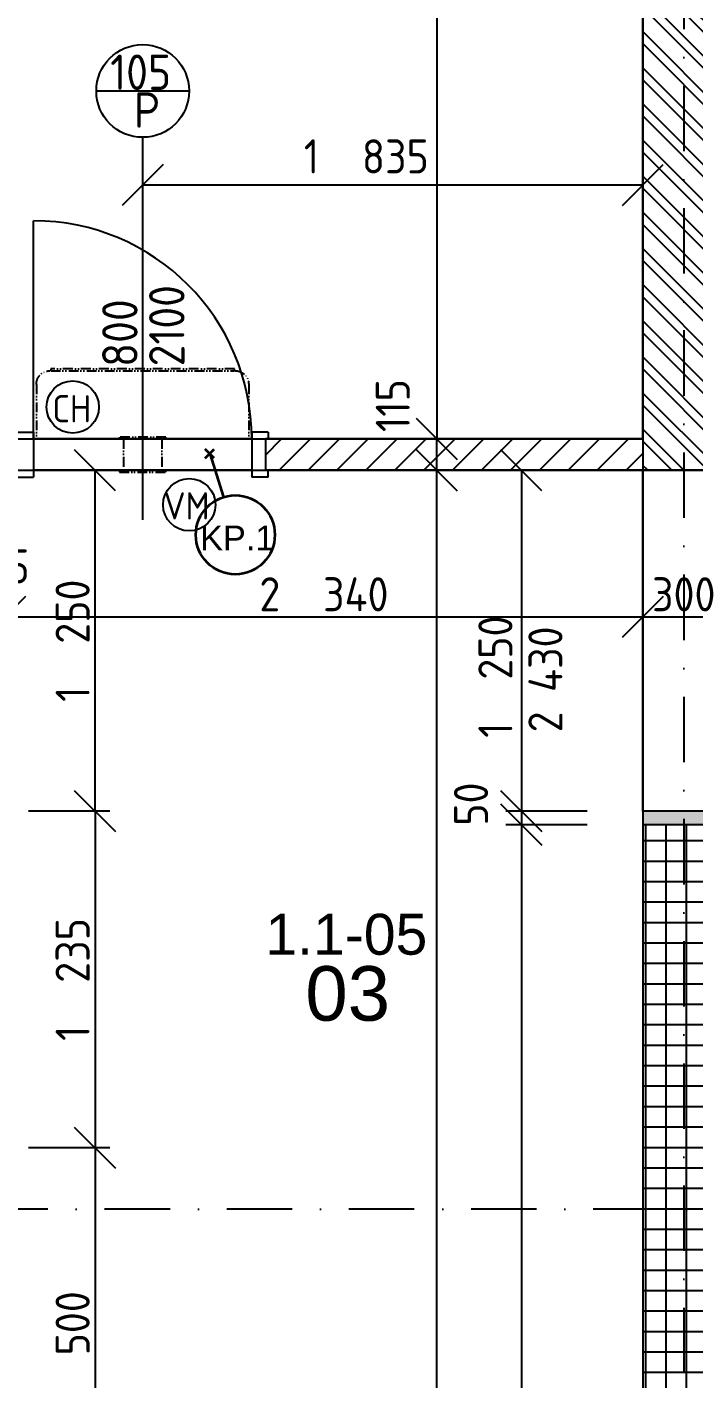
# Model space of a CAD drawing. Extents: x 4511820 to 5180432, y -1526536 to -944957.
# Drawn here: x 5011782 to 5014228, y -1338978 to -1334020 of the extents above; entities that cross this region are included whole.
import ezdxf

# ---------------------------------------------------------------- set-up
doc = ezdxf.new("R2010")
doc.units = 0
doc.header["$MEASUREMENT"] = 0
doc.linetypes.add('ACAD_ISO12W100', pattern=[22, 12, -3, 0.5, -3, 0.5, -3])
doc.linetypes.add('BODKOCIARKOVANA_3', pattern=[5.6, 3, -1.3, 0, -1.3])
doc.layers.get('0').update_dxf_attribs({"linetype": 'CONTINUOUS'})
doc.layers.get('Defpoints').update_dxf_attribs({"color": 61, "linetype": 'CONTINUOUS'})
for name, color, linetype in [('DVERE', 45, 'CONTINUOUS'), ('KÓTY', 4, 'CONTINUOUS'), ('MÚRY', 1, 'CONTINUOUS'), ('osi', 253, 'CONTINUOUS'), ('Plochy', 41, 'CONTINUOUS'), ('POPIS', 7, 'CONTINUOUS'), ('TENKÁ', 7, 'CONTINUOUS'), ('ZZ-chladenie', 133, 'CONTINUOUS'), ('zz-vetr', 52, 'CONTINUOUS'), ('ŠRAFY', 82, 'CONTINUOUS')]:
    doc.layers.add(name, color=color, linetype=linetype)
doc.layers.add('preklady', color=74, linetype='CONTINUOUS', lineweight=35)
doc.styles.add('ARIAL', font='arial.ttf')
doc.styles.add('STYLE1', font='isocp.shx')
doc.dimstyles.new('STANDARD-50', dxfattribs={"dimtxt": 125, "dimasz": 150, "dimexe": 10, "dimexo": 200, "dimgap": 20, "dimtad": 1, "dimdsep": 46, "dimlunit": 6, "dimtxsty": 'STYLE1', "dimblk1": 'OBLIQUE', "dimblk2": 'OBLIQUE', "dimsah": 1, "dimcen": 2.5, "dimse1": 1, "dimse2": 1, "dimadec": 0, "dimazin": 0, "dimtfac": 1, "dimtmove": 1, "dimatfit": 3, "dimldrblk": 'OBLIQUE', "dimfxl": 1, "dimtolj": 1, "dimtzin": 0, "dimarcsym": 0})

# ---------------------------------------------------------------- blocks, each defined once
blk = doc.blocks.new('_OBLIQUE')
at = {"color": 0, "linetype": 'ByBlock'}
blk.add_line((-0.5, -0.5), (0.5, 0.5), dxfattribs=at)
blk = doc.blocks.new('*D22984')
at = {"layer": 'Defpoints', "color": 0}
for p in [(5012330, -1338130.2), (5012031.5, -1339630.2), (5012330, -1339630.2)]:
    blk.add_point(p, dxfattribs=at)
at = {"layer": 'KÓTY', "color": 0, "lineweight": -2}
blk.add_line((5012031.5, -1338130.2), (5012031.5, -1339630.2), dxfattribs=at)
at = {"layer": 'KÓTY', "color": 0, "linetype": 'ByBlock', "lineweight": -2, "xscale": 150, "yscale": 150, "zscale": 150}
for p, rotation in [((5012031.5, -1338130.2), 90), ((5012031.5, -1339630.2), 270)]:
    blk.add_blockref('_OBLIQUE', p, dxfattribs=dict(at, rotation=rotation))
at = {"layer": 'KÓTY', "color": 0, "insert": (5011949, -1338880.2), "char_height": 125, "attachment_point": 5, "rotation": 90, "style": 'STYLE1'}
blk.add_mtext('\\A1;1ﾠ500', dxfattribs=at)
blk = doc.blocks.new('*D22986')
at = {"layer": 'Defpoints', "color": 0}
for p in [(5011701, -1336895.2), (5011701, -1338130.2), (5012031.5, -1338130.2)]:
    blk.add_point(p, dxfattribs=at)
at = {"layer": 'KÓTY', "color": 0, "lineweight": -2}
blk.add_line((5012031.5, -1336895.2), (5012031.5, -1338130.2), dxfattribs=at)
at = {"layer": 'KÓTY', "color": 0, "linetype": 'ByBlock', "lineweight": -2, "xscale": 150, "yscale": 150, "zscale": 150}
for p, rotation in [((5012031.5, -1336895.2), 90), ((5012031.5, -1338130.2), 270)]:
    blk.add_blockref('_OBLIQUE', p, dxfattribs=dict(at, rotation=rotation))
at = {"layer": 'KÓTY', "color": 0, "insert": (5011949, -1337512.7), "char_height": 125, "attachment_point": 5, "rotation": 90, "style": 'STYLE1'}
blk.add_mtext('\\A1;1ﾠ235', dxfattribs=at)
blk = doc.blocks.new('*D22987')
at = {"layer": 'Defpoints', "color": 0}
for p in [(5011701, -1335645.2), (5012031.5, -1335645.2), (5011701, -1336895.2)]:
    blk.add_point(p, dxfattribs=at)
at = {"layer": 'KÓTY', "color": 0, "lineweight": -2}
blk.add_line((5012031.5, -1336895.2), (5012031.5, -1335645.2), dxfattribs=at)
at = {"layer": 'KÓTY', "color": 0, "linetype": 'ByBlock', "lineweight": -2, "xscale": 150, "yscale": 150, "zscale": 150}
for p, rotation in [((5012031.5, -1335645.2), 90), ((5012031.5, -1336895.2), 270)]:
    blk.add_blockref('_OBLIQUE', p, dxfattribs=dict(at, rotation=rotation))
at = {"layer": 'KÓTY', "color": 0, "insert": (5011949, -1336270.2), "char_height": 125, "attachment_point": 5, "rotation": 90, "style": 'STYLE1'}
blk.add_mtext('\\A1;1ﾠ250', dxfattribs=at)
blk = doc.blocks.new('*D22989')
at = {"layer": 'Defpoints', "color": 0}
for p in [(5012834.5, -1331895.2), (5012834.5, -1335530.2), (5013285, -1335530.2)]:
    blk.add_point(p, dxfattribs=at)
at = {"layer": 'KÓTY', "color": 0, "lineweight": -2}
blk.add_line((5013285, -1331895.2), (5013285, -1335530.2), dxfattribs=at)
at = {"layer": 'KÓTY', "color": 0, "linetype": 'ByBlock', "lineweight": -2, "xscale": 150, "yscale": 150, "zscale": 150}
for p, rotation in [((5013285, -1331895.2), 90), ((5013285, -1335530.2), 270)]:
    blk.add_blockref('_OBLIQUE', p, dxfattribs=dict(at, rotation=rotation))
at = {"layer": 'KÓTY', "color": 0, "insert": (5013202.5, -1333712.7), "char_height": 125, "attachment_point": 5, "rotation": 90, "style": 'STYLE1'}
blk.add_mtext('\\A1;3ﾠ635', dxfattribs=at)
blk = doc.blocks.new('*D22990')
at = {"layer": 'Defpoints', "color": 0}
for p in [(5013285, -1335530.2), (5013549.5, -1335530.2), (5013549.5, -1335645.2)]:
    blk.add_point(p, dxfattribs=at)
at = {"layer": 'KÓTY', "color": 0, "lineweight": -2}
blk.add_line((5013285, -1335645.2), (5013285, -1335530.2), dxfattribs=at)
at = {"layer": 'KÓTY', "color": 0, "linetype": 'ByBlock', "lineweight": -2, "xscale": 150, "yscale": 150, "zscale": 150}
for p, rotation in [((5013285, -1335530.2), 90), ((5013285, -1335645.2), 270)]:
    blk.add_blockref('_OBLIQUE', p, dxfattribs=dict(at, rotation=rotation))
at = {"layer": 'KÓTY', "color": 0, "insert": (5013123.5, -1335408), "char_height": 125, "attachment_point": 5, "rotation": 90, "style": 'STYLE1'}
blk.add_mtext('\\A1;115', dxfattribs=at)
blk = doc.blocks.new('*D22995')
at = {"layer": 'Defpoints', "color": 0}
for p in [(5011586, -1336182.5), (5011701, -1336182.5), (5011701, -1336182.5)]:
    blk.add_point(p, dxfattribs=at)
at = {"layer": 'KÓTY', "color": 0, "lineweight": -2}
blk.add_line((5011586, -1336182.5), (5011701, -1336182.5), dxfattribs=at)
at = {"layer": 'KÓTY', "color": 0, "linetype": 'ByBlock', "lineweight": -2, "xscale": 150, "yscale": 150, "zscale": 150, "rotation": 180}
blk.add_blockref('_OBLIQUE', (5011586, -1336182.5), dxfattribs=at)
at = {"layer": 'KÓTY', "color": 0, "linetype": 'ByBlock', "lineweight": -2, "xscale": 150, "yscale": 150, "zscale": 150}
blk.add_blockref('_OBLIQUE', (5011701, -1336182.5), dxfattribs=at)
at = {"layer": 'KÓTY', "color": 0, "insert": (5011694.3, -1335997.5), "char_height": 125, "attachment_point": 5, "style": 'STYLE1'}
blk.add_mtext('\\A1;115', dxfattribs=at)
blk = doc.blocks.new('*D22996')
at = {"layer": 'Defpoints', "color": 0}
for p in [(5011701, -1336182.5), (5014041, -1336182.5), (5014041, -1336182.5)]:
    blk.add_point(p, dxfattribs=at)
at = {"layer": 'KÓTY', "color": 0, "lineweight": -2}
blk.add_line((5011701, -1336182.5), (5014041, -1336182.5), dxfattribs=at)
at = {"layer": 'KÓTY', "color": 0, "linetype": 'ByBlock', "lineweight": -2, "xscale": 150, "yscale": 150, "zscale": 150, "rotation": 180}
blk.add_blockref('_OBLIQUE', (5011701, -1336182.5), dxfattribs=at)
at = {"layer": 'KÓTY', "color": 0, "linetype": 'ByBlock', "lineweight": -2, "xscale": 150, "yscale": 150, "zscale": 150}
blk.add_blockref('_OBLIQUE', (5014041, -1336182.5), dxfattribs=at)
at = {"layer": 'KÓTY', "color": 0, "insert": (5012871, -1336100), "char_height": 125, "attachment_point": 5, "style": 'STYLE1'}
blk.add_mtext('\\A1;2ﾠ340', dxfattribs=at)
blk = doc.blocks.new('*D22997')
at = {"layer": 'Defpoints', "color": 0}
for p in [(5014041, -1336182.5), (5014341, -1336182.5), (5014341, -1336182.5)]:
    blk.add_point(p, dxfattribs=at)
at = {"layer": 'KÓTY', "color": 0, "lineweight": -2}
blk.add_line((5014041, -1336182.5), (5014341, -1336182.5), dxfattribs=at)
at = {"layer": 'KÓTY', "color": 0, "linetype": 'ByBlock', "lineweight": -2, "xscale": 150, "yscale": 150, "zscale": 150, "rotation": 180}
blk.add_blockref('_OBLIQUE', (5014041, -1336182.5), dxfattribs=at)
at = {"layer": 'KÓTY', "color": 0, "linetype": 'ByBlock', "lineweight": -2, "xscale": 150, "yscale": 150, "zscale": 150}
blk.add_blockref('_OBLIQUE', (5014341, -1336182.5), dxfattribs=at)
at = {"layer": 'KÓTY', "color": 0, "insert": (5014191, -1336100), "char_height": 125, "attachment_point": 5, "style": 'STYLE1'}
blk.add_mtext('\\A1;300', dxfattribs=at)
blk = doc.blocks.new('*D23001')
at = {"layer": 'Defpoints', "color": 0}
for p in [(5012206, -1334424), (5014041, -1334424), (5014041, -1334598.5)]:
    blk.add_point(p, dxfattribs=at)
at = {"layer": 'KÓTY', "color": 0, "lineweight": -2}
blk.add_line((5012206, -1334598.5), (5014041, -1334598.5), dxfattribs=at)
at = {"layer": 'KÓTY', "color": 0, "linetype": 'ByBlock', "lineweight": -2, "xscale": 150, "yscale": 150, "zscale": 150, "rotation": 180}
blk.add_blockref('_OBLIQUE', (5012206, -1334598.5), dxfattribs=at)
at = {"layer": 'KÓTY', "color": 0, "linetype": 'ByBlock', "lineweight": -2, "xscale": 150, "yscale": 150, "zscale": 150}
blk.add_blockref('_OBLIQUE', (5014041, -1334598.5), dxfattribs=at)
at = {"layer": 'KÓTY', "color": 0, "insert": (5013026.5, -1334494), "char_height": 125, "attachment_point": 5, "style": 'STYLE1'}
blk.add_mtext('\\A1;1ﾠ835', dxfattribs=at)
blk = doc.blocks.new('*D23002')
at = {"layer": 'Defpoints', "color": 0}
for p in [(5014126, -1335645.2), (5013595.5, -1336895.2), (5014126, -1336895.2)]:
    blk.add_point(p, dxfattribs=at)
at = {"layer": 'KÓTY', "color": 0, "lineweight": -2}
blk.add_line((5013595.5, -1335645.2), (5013595.5, -1336895.2), dxfattribs=at)
at = {"layer": 'KÓTY', "color": 0, "linetype": 'ByBlock', "lineweight": -2, "xscale": 150, "yscale": 150, "zscale": 150}
for p, rotation in [((5013595.5, -1335645.2), 90), ((5013595.5, -1336895.2), 270)]:
    blk.add_blockref('_OBLIQUE', p, dxfattribs=dict(at, rotation=rotation))
at = {"layer": 'KÓTY', "color": 0, "insert": (5013500, -1336402), "char_height": 125, "attachment_point": 5, "rotation": 90, "style": 'STYLE1'}
blk.add_mtext('\\A1;1ﾠ250', dxfattribs=at)
blk = doc.blocks.new('*D23003')
at = {"layer": 'Defpoints', "color": 0}
for p in [(5014126, -1336895.2), (5013595.5, -1336945.2), (5014126, -1336945.2)]:
    blk.add_point(p, dxfattribs=at)
at = {"layer": 'KÓTY', "color": 0, "lineweight": -2}
blk.add_line((5013595.5, -1336895.2), (5013595.5, -1336945.2), dxfattribs=at)
at = {"layer": 'KÓTY', "color": 0, "linetype": 'ByBlock', "lineweight": -2, "xscale": 150, "yscale": 150, "zscale": 150}
for p, rotation in [((5013595.5, -1336895.2), 90), ((5013595.5, -1336945.2), 270)]:
    blk.add_blockref('_OBLIQUE', p, dxfattribs=dict(at, rotation=rotation))
at = {"layer": 'KÓTY', "color": 0, "insert": (5013410.5, -1336869.4), "char_height": 125, "attachment_point": 5, "rotation": 90, "style": 'STYLE1'}
blk.add_mtext('\\A1;50', dxfattribs=at)
blk = doc.blocks.new('*D23004')
at = {"layer": 'Defpoints', "color": 0}
for p in [(5014126, -1336945.2), (5013595.5, -1344815.2), (5014126, -1344815.2)]:
    blk.add_point(p, dxfattribs=at)
at = {"layer": 'KÓTY', "color": 0, "lineweight": -2}
blk.add_line((5013595.5, -1336945.2), (5013595.5, -1344815.2), dxfattribs=at)
at = {"layer": 'KÓTY', "color": 0, "linetype": 'ByBlock', "lineweight": -2, "xscale": 150, "yscale": 150, "zscale": 150}
for p, rotation in [((5013595.5, -1336945.2), 90), ((5013595.5, -1344815.2), 270)]:
    blk.add_blockref('_OBLIQUE', p, dxfattribs=dict(at, rotation=rotation))
at = {"layer": 'KÓTY', "color": 0, "insert": (5013513, -1340880.2), "char_height": 125, "attachment_point": 5, "rotation": 90, "style": 'STYLE1'}
blk.add_mtext('\\A1;7ﾠ870', dxfattribs=at)
blk = doc.blocks.new('*D23005')
at = {"layer": 'Defpoints', "color": 0}
for p in [(5013285, -1335645.2), (5014041, -1335645.2), (5014041, -1344815.2)]:
    blk.add_point(p, dxfattribs=at)
at = {"layer": 'KÓTY', "color": 0, "lineweight": -2}
blk.add_line((5013285, -1344815.2), (5013285, -1335645.2), dxfattribs=at)
at = {"layer": 'KÓTY', "color": 0, "linetype": 'ByBlock', "lineweight": -2, "xscale": 150, "yscale": 150, "zscale": 150}
for p, rotation in [((5013285, -1335645.2), 90), ((5013285, -1344815.2), 270)]:
    blk.add_blockref('_OBLIQUE', p, dxfattribs=dict(at, rotation=rotation))
at = {"layer": 'KÓTY', "color": 0, "insert": (5013202.5, -1340230.2), "char_height": 125, "attachment_point": 5, "rotation": 90, "style": 'STYLE1'}
blk.add_mtext('\\A1;9ﾠ170', dxfattribs=at)
blk = doc.blocks.new('chlj3')
at = {"layer": 'ZZ-chladenie', "linetype": 'ACAD_ISO12W100', "ltscale": 3}
for p, q in [((5005195.8, -1151691.8), (5005395.8, -1151691.8)), ((5005195.8, -1152470.8), (5005395.8, -1152470.8))]:
    blk.add_line(p, q, dxfattribs=at)
blk.add_lwpolyline([(5005145.8, -1152419.2), (5005138.4, -1152419.2), (5005138.4, -1151744.5), (5005145.8, -1151744.5)], close=True, dxfattribs=at)
for centre, start, end in [((5005195.8, -1151741.8), 90, 180), ((5005195.8, -1152420.8), 180, 270)]:
    blk.add_arc(centre, 50, start, end, dxfattribs=at)

msp = doc.modelspace()

# ---------------------------------------------------------------- hatches: boundary and pattern name
at = {"layer": 'ŠRAFY'}
h = msp.add_hatch(dxfattribs=at)
h.set_pattern_fill('ANSI32', color=256, scale=250, angle=90)
h.paths.add_polyline_path([(5014341, -1333655.191), (5014341, -1333480.191), (5014341, -1331895.191), (5014041, -1331895.191), (5014041, -1334040.191), (5014041, -1334155.191), (5014041, -1335530.191), (5014041, -1335645.191), (5014341, -1335645.191), (5014341, -1335530.191), (5014341, -1334685.191), (5014341, -1334570.191)])
at = {"layer": 'ŠRAFY', "ltscale": 0.25}
h = msp.add_hatch(dxfattribs=at)
h.set_pattern_fill('ANSI31', color=256, scale=600, style=0)
h.set_pattern_definition([(45, (515270.5, 128041), (-53.0330086, 53.0330086), [])])
h.paths.add_polyline_path([(5014041, -1335645.191), (5014041, -1335530.191), (5012656, -1335530.191), (5012656, -1335645.191)])
at = {"layer": 'ŠRAFY'}
h = msp.add_hatch(dxfattribs=at)
h.set_pattern_fill('DOTS', color=256, scale=250)
h.set_pattern_definition([(0, (0, -175781), (7.8125, 15.625), [0, -15.625])])
h.paths.add_polyline_path([(5014341, -1336945.191), (5018566, -1336945.191), (5018566, -1336895.191), (5014341, -1336895.191), (5014041, -1336895.191), (5014041, -1336945.191)])
at = {"layer": 'ŠRAFY', "ltscale": 0.25}
h = msp.add_hatch(dxfattribs=at)
h.set_pattern_fill('ANSI37', color=256, scale=600, angle=45)
h.set_pattern_definition([(90, (-3307273.674, 493071.734), (-75, 1e-14), []), (180, (-3307273.674, 493071.734), (-1e-14, -75), [])])
h.paths.add_polyline_path([(5014041, -1336945.191), (5014041, -1339630.191), (5014041, -1344815.191), (5014341, -1344815.191), (5014341, -1339430.191), (5014341, -1339315.191), (5014341, -1338075.191), (5014341, -1337960.191), (5014341, -1337060.191), (5014341, -1336945.191)])

# ---------------------------------------------------------------- linework, layer by layer
at = {"layer": 'DVERE', "ltscale": 0.25}
for p, q in [((5012036, -1334254.035), (5012376, -1334254.035)), ((5012206, -1335826.691), (5012206, -1334424.035)), ((5011806, -1335530.191), (5011806, -1334730.191)), ((5011746, -1335505.191), (5011806, -1335505.191)), ((5011806, -1335505.191), (5011806, -1335670.191)), ((5012666, -1335505.191), (5012606, -1335505.191)), ((5012606, -1335505.191), (5012606, -1335670.191)), ((5012666, -1335505.191), (5012666, -1335530.191)), ((5012606, -1335530.191), (5011806, -1335530.191)), ((5012606, -1335645.191), (5011806, -1335645.191)), ((5012666, -1335670.191), (5012666, -1335645.191)), ((5011746, -1335670.191), (5011806, -1335670.191)), ((5012666, -1335670.191), (5012606, -1335670.191))]:
    msp.add_line(p, q, dxfattribs=at)
msp.add_circle((5012206, -1334254.035), 170, dxfattribs=at)
msp.add_arc((5011806, -1335530.191), 800, 0, 90, dxfattribs=at)
at = {"layer": 'KÓTY'}
for p, q in [((5012086, -1336895.191), (5011787.5, -1336895.191)), ((5013836.5, -1336895.191), (5013538, -1336895.191)), ((5013836.5, -1336945.191), (5013538, -1336945.191)), ((5012086, -1338130.191), (5011787.5, -1338130.191))]:
    msp.add_line(p, q, dxfattribs=at)
at = {"layer": 'MÚRY'}
for p, q in [((5014041, -1331895.191), (5014041, -1335530.191)), ((5014041, -1335530.191), (5012656, -1335530.191)), ((5014856, -1335645.191), (5012656, -1335645.191)), ((5014041, -1336895.191), (5014041, -1344815.191)), ((5018566, -1336895.191), (5014041, -1336895.191))]:
    msp.add_line(p, q, dxfattribs=at)
at = {"layer": 'MÚRY', "ltscale": 0.25}
msp.add_line((5012656, -1335530.191), (5012656, -1335645.191), dxfattribs=at)
at = {"layer": 'osi', "linetype": 'BODKOCIARKOVANA_3', "ltscale": 80}
for p, q in [((5014191, -1310038), (5014191, -1347555.191)), ((5041881, -1338355.191), (4978211, -1338355.191))]:
    msp.add_line(p, q, dxfattribs=at)
at = {"layer": 'Plochy'}
for points in [[(5014041, -1331895.191), (5010871, -1331895.191), (5010871, -1335530.191), (5014041, -1335530.191)], [(5014041, -1336895.191), (5014041, -1335645.191), (5014856, -1335645.191), (5014856, -1335095.191), (5018566, -1335095.191), (5018566, -1336895.191)], [(5009701, -1338870.191), (5009701, -1336895.191), (5011701, -1336895.191), (5011701, -1335645.191), (5014041, -1335645.191), (5014041, -1339630.191), (5011701, -1339630.191), (5011701, -1338130.191), (5011586, -1338130.191), (5011586, -1338870.191)]]:
    msp.add_lwpolyline(points, close=True, dxfattribs=at)
at = {"layer": 'preklady'}
for p, q in [((5012435.382, -1335600.616), (5012468.616, -1335567.382)), ((5012468.617, -1335600.617), (5012435.383, -1335567.383)), ((5012452, -1335584), (5012502.328, -1335743.639))]:
    msp.add_line(p, q, dxfattribs=at)
at = {"layer": 'preklady', "ltscale": 0.25}
msp.add_circle((5012545.925, -1335881.93), 145, dxfattribs=at)
at = {"layer": 'TENKÁ'}
for p, q in [((5014041, -1335530.191), (5014041, -1335645.191)), ((5018566, -1336945.191), (5014041, -1336945.191))]:
    msp.add_line(p, q, dxfattribs=at)
at = {"layer": 'TENKÁ', "linetype": 'ACAD_ISO12W100', "ltscale": 10}
msp.add_line((5014041, -1335645.191), (5014041, -1336895.191), dxfattribs=at)
at = {"layer": 'ZZ-chladenie'}
msp.add_circle((5011949.372, -1335413.129), 96, dxfattribs=at)
at = {"layer": 'zz-vetr', "linetype": 'ACAD_ISO12W100', "lineweight": -2, "ltscale": 3}
for p, q in [((5012136, -1335530.191), (5012136, -1335645.191)), ((5012276, -1335530.191), (5012276, -1335645.191))]:
    msp.add_line(p, q, dxfattribs=at)
for points in [[(5012291, -1335530.191), (5012291, -1335523.191), (5012121, -1335523.191), (5012121, -1335530.191)], [(5012291, -1335652.191), (5012291, -1335645.191), (5012121, -1335645.191), (5012121, -1335652.191)]]:
    msp.add_lwpolyline(points, close=True, dxfattribs=at)
at = {"layer": 'zz-vetr'}
msp.add_circle((5012376.857, -1335771.647), 96, dxfattribs=at)

# ---------------------------------------------------------------- block references
at = {"layer": 'ZZ-chladenie', "xscale": -1, "rotation": 89.99999999999994}
msp.add_blockref('chlj3', (3860124.119, 3669865.63), dxfattribs=at)

# ---------------------------------------------------------------- texts
at = {"layer": 'DVERE', "style": 'STYLE1'}
for s, p in [('105', (5012086.97, -1334250.535)), ('P', (5012173.97, -1334389.172))]:
    msp.add_text(s, height=130, dxfattribs=at).set_placement(p)
at = {"layer": 'KÓTY', "insert": (5013683.494, -1336412.157), "char_height": 125, "attachment_point": 5, "rotation": 90, "style": 'STYLE1'}
msp.add_mtext('\\A1;2 430', dxfattribs=at)
at = {"layer": 'POPIS', "lineweight": 40, "ltscale": 0.25, "style": 'ARIAL'}
for s, height, p in [('1.1-05', 150, (5012656.269, -1337421.77)), ('03', 200, (5012802.811, -1337663.77))]:
    msp.add_text(s, height=height, dxfattribs=at).set_placement(p)
at = {"layer": 'preklady', "linetype": 'Continuous', "lineweight": 20, "style": 'ARIAL'}
msp.add_text('KP.1', height=90, dxfattribs=at).set_placement((5012416.661, -1335938.187))
at = {"layer": 'TENKÁ', "linetype": 'Continuous', "style": 'STYLE1'}
for s, p in [('2100', (5012359.524, -1335264.103)), ('800', (5012187.417, -1335266.161))]:
    msp.add_text(s, height=130, rotation=90, dxfattribs=at).set_placement(p)
at = {"layer": 'ZZ-chladenie', "style": 'STYLE1'}
msp.add_text('CH', height=100, dxfattribs=at).set_placement((5011874.745, -1335469.328))
at = {"layer": 'zz-vetr', "style": 'STYLE1'}
msp.add_text('VM', height=100, dxfattribs=at).set_placement((5012282.55, -1335825.659))

# ---------------------------------------------------------------- dimensions: what is measured, and where the dimension line sits
at = {"layer": 'KÓTY'}
for base, p1, p2, picture, middle in [((5013285, -1335530.191), (5012834.5, -1331895.191), (5012834.5, -1335530.191), '*D22989', (5013202.457, -1333712.691)), ((5012031.5, -1335645.191), (5011701, -1336895.191), (5011701, -1335645.191), '*D22987', (5011948.957, -1336270.191)), ((5013285, -1335645.191), (5014041, -1344815.191), (5014041, -1335645.191), '*D23005', (5013202.457, -1340230.191)), ((5013595.5, -1336945.191), (5014126, -1336895.191), (5014126, -1336945.191), '*D23003', (5013410.5, -1336869.441)), ((5012031.5, -1338130.191), (5011701, -1336895.191), (5011701, -1338130.191), '*D22986', (5011948.957, -1337512.691)), ((5013595.5, -1344815.191), (5014126, -1336945.191), (5014126, -1344815.191), '*D23004', (5013512.957, -1340880.191)), ((5012031.5, -1339630.191), (5012330, -1338130.191), (5012330, -1339630.191), '*D22984', (5011948.957, -1338880.191))]:
    dim = msp.add_linear_dim(base=base, p1=p1, p2=p2, angle=90, dimstyle='STANDARD-50', dxfattribs=at)
    dim.commit()
    dim.dimension.update_dxf_attribs({"geometry": picture, "text_midpoint": middle})
dim = msp.add_linear_dim(base=(5014041, -1334598.5), p1=(5012206, -1334424.035), p2=(5014041, -1334424.035), dimstyle='STANDARD-50', dxfattribs=at)
dim.commit()
dim.dimension.update_dxf_attribs({"geometry": '*D23001', "text_midpoint": (5013026.5, -1334576.5), "dimtype": 160})
for base, p1, p2, picture, middle in [((5013285, -1335530.191), (5013549.5, -1335645.191), (5013549.5, -1335530.191), '*D22990', (5013206, -1335408)), ((5013595.5, -1336895.191), (5014126, -1335645.191), (5014126, -1336895.191), '*D23002', (5013582.5, -1336402))]:
    dim = msp.add_linear_dim(base=base, p1=p1, p2=p2, angle=90, dimstyle='STANDARD-50', dxfattribs=at)
    dim.commit()
    dim.dimension.update_dxf_attribs({"geometry": picture, "text_midpoint": middle, "dimtype": 160})
for base, p1, p2, picture, middle in [((5011701, -1336182.5), (5011586, -1336182.5), (5011701, -1336182.5), '*D22995', (5011694.25, -1335997.5)), ((5014041, -1336182.5), (5011701, -1336182.5), (5014041, -1336182.5), '*D22996', (5012871, -1336099.957)), ((5014341, -1336182.5), (5014041, -1336182.5), (5014341, -1336182.5), '*D22997', (5014191, -1336100))]:
    dim = msp.add_linear_dim(base=base, p1=p1, p2=p2, dimstyle='STANDARD-50', dxfattribs=at)
    dim.commit()
    dim.dimension.update_dxf_attribs({"geometry": picture, "text_midpoint": middle})

doc.saveas('drawing.dxf')
